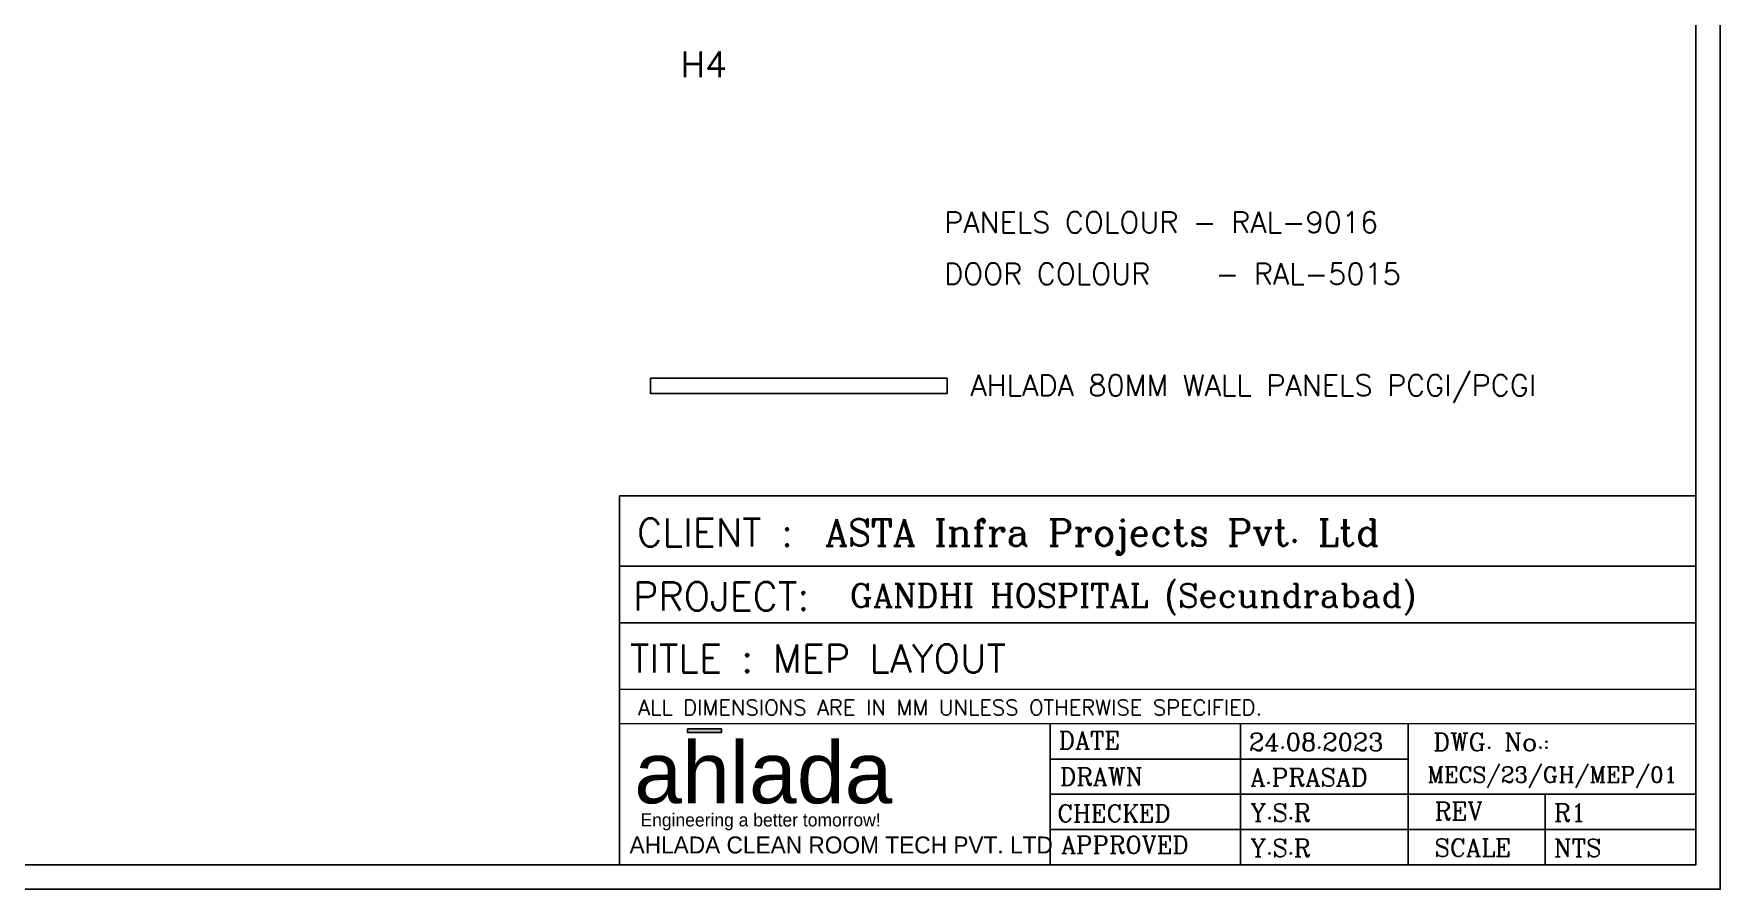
# Model space of a CAD drawing. Extents: x 3550807 to 4078732, y -628171 to -515859.
# Drawn here: x 3782171 to 3791380, y -608320 to -603647 of the extents above; entities that cross this region are included whole.
import ezdxf
from ezdxf.enums import TextEntityAlignment as Align

# ---------------------------------------------------------------- set-up
doc = ezdxf.new("R2010")
doc.units = 0
doc.header["$LTSCALE"] = 6
doc.header["$MEASUREMENT"] = 0
doc.layers.get('0').update_dxf_attribs({"linetype": 'CONTINUOUS'})
doc.layers.add('1200 Door', color=144, linetype='CONTINUOUS', lineweight=5)
doc.layers.add('hatch', color=252, linetype='CONTINUOUS', lineweight=9)
doc.layers.add('80 mm Wall', color=5, linetype='CONTINUOUS')
doc.styles.add('FS-ARIAL', font='arial.ttf')
doc.styles.add('IRFAN', font='romans.shx')
doc.styles.add('RAGHAV', font='majalla.ttf')
doc.styles.add('ROMANS', font='romans.shx')
doc.styles.add('sudheer', font='romanc.shx')

# ---------------------------------------------------------------- blocks, each defined once
blk = doc.blocks.new('Logo')
h = blk.add_hatch(color=134)
h.dxf.hatch_style = 1
h.paths.add_polyline_path([(7.31, 6.26), (4.47, 6.26), (4.47, 5.93), (7.31, 5.93)])
at = {"color": 134}
blk.add_lwpolyline([(4.47, 6.26), (7.31, 6.26), (7.31, 5.93), (4.47, 5.93)], close=True, dxfattribs=at)
at = {"color": 134, "style": 'FS-ARIAL'}
blk.add_text('ahlada', height=5.161, dxfattribs=at).set_placement((0, 0))
at = {"color": 8, "style": 'RAGHAV'}
blk.add_text('Engineering a better tomorrow!', height=1.0969, dxfattribs=at).set_placement((0.52, -1.94))

msp = doc.modelspace()

# ---------------------------------------------------------------- linework, layer by layer
at = {"linetype": 'ByBlock'}
msp.add_line((3785369.9, -606170.6), (3791246, -606170.2), dxfattribs=at)
for p, q in [((3785369.9, -608186.2), (3785369.9, -606170.6)), ((3791246, -606555.6), (3785369.9, -606555.6)), ((3791246, -606863.6), (3785369.9, -606863.6)), ((3787720.1, -608186.2), (3787720.1, -607415.6)), ((3788759.1, -608186.2), (3788759.1, -607415.6)), ((3789676.1, -607415.6), (3789676.1, -608186.2)), ((3789676.1, -607608.3), (3787720.1, -607608.3)), ((3787720.1, -607801), (3791246, -607801)), ((3790424.1, -608186.2), (3790424.1, -607801)), ((3791246, -607993.6), (3787720.1, -607993.6))]:
    msp.add_line(p, q)
at = {"lineweight": 9, "extrusion": (0, 0, -1)}
for p, q in [((3791246, -607228.1), (3785369.9, -607228.1)), ((3791246, -607415.6), (3785369.9, -607415.6))]:
    msp.add_line(p, q, dxfattribs=at)
at = {"color": 7}
msp.add_line((3791246, -608186.2), (3785369.9, -608186.2), dxfattribs=at)
for points in [[(3791379.5, -589881.1), (3791379.5, -608319.7), (3765412.7, -608319.7), (3765412.7, -589881.1)], [(3791246, -590014.6), (3791246, -608186.2), (3765546.3, -608186.2), (3765546.3, -590014.6)]]:
    msp.add_lwpolyline(points, close=True)
at = {"layer": '80 mm Wall', "ltscale": 500}
msp.add_lwpolyline([(3785539.3, -605528.2), (3787157.9, -605528.2), (3787157.9, -605612.2), (3785539.3, -605612.2)], close=True, dxfattribs=at)
at = {"layer": 'hatch', "color": 7}
msp.add_line((3791246, -606170.2), (3791246, -608186.2), dxfattribs=at)

# ---------------------------------------------------------------- block references
at = {"xscale": 65.11648316866119, "yscale": 65.11648316866119, "zscale": 65.11648316866119}
msp.add_blockref('Logo', (3785449.9, -607850.1), dxfattribs=at)

# ---------------------------------------------------------------- texts
at = {"lineweight": 9, "extrusion": (0, 0, -1), "style": 'IRFAN', "text_generation_flag": 2}
for s, height, p in [('PANELS COLOUR - RAL-9016', 115.709, (-3787141.6, -604734.9)), ('DOOR COLOUR   - RAL-5015', 115.709, (-3787141.6, -605016.3)), ('AHLADA 80MM WALL PANELS PCGI/PCGI', 115.709, (-3787284.3, -605625.2)), ('TITLE : MEP LAYOUT', 154.026, (-3785426.2, -607136.3)), ('ALL DIMENSIONS ARE IN MM UNLESS OTHERWISE SPECIFIED.', 84.388, (-3785471.6, -607369))]:
    msp.add_text(s, height=height, dxfattribs=at).set_placement(p)
at = {"lineweight": 9}
for s, height, style, p in [('CLIENT :', 154.03, 'IRFAN', (3785464.8, -606448)), ('ASTA Infra Projects Pvt. Ltd', 146.325, 'sudheer', (3786491.6, -606444)), ('PROJECT:', 154.03, 'IRFAN', (3785442.2, -606796.8)), ('GANDHI HOSPITAL (Secundrabad)', 128.766, 'sudheer', (3786626.4, -606779.5))]:
    msp.add_text(s, height=height, dxfattribs=dict(at, style=style)).set_placement(p)
at = {"color": 64, "style": 'sudheer'}
for s, p in [('DATE', (3787934.7, -607506.4)), ('DRAWN ', (3788033, -607704.6)), ('CHECKED', (3788069.3, -607905.2)), ('APPROVED', (3788129.4, -608077))]:
    msp.add_text(s, height=95.1, dxfattribs=at).set_placement(p, align=Align.MIDDLE_CENTER)
at = {"color": 6, "style": 'sudheer'}
for s, p in [('24.08.2023', (3788806.5, -607564)), ('A.PRASAD', (3788813.2, -607757.2)), ('Y.S.R', (3788813.2, -607949.9)), ('R1', (3790471.7, -607949.9)), ('Y.S.R', (3788813.2, -608142.5)), ('NTS', (3790471.7, -608142.5))]:
    msp.add_text(s, height=97.32, dxfattribs=at).set_placement(p)
at = {"color": 64, "style": 'sudheer'}
for s, p in [('DWG. No.:', (3789813.3, -607564)), ('REV', (3789819.7, -607941.4)), ('SCALE', (3789819.7, -608141.3))]:
    msp.add_text(s, height=97.32, dxfattribs=at).set_placement(p)
at = {"color": 6, "style": 'sudheer'}
msp.add_text('MECS/23/GH/MEP/01', height=86.01, dxfattribs=at).set_placement((3790462.1, -607737.2), align=Align.CENTER)
at = {"color": 134, "style": 'RAGHAV'}
msp.add_text('AHLADA CLEAN ROOM TECH PVT. LTD', height=92.581, dxfattribs=at).set_placement((3785424, -608123.9))
at = {"layer": '1200 Door', "color": 7, "linetype": 'ByBlock', "style": 'ROMANS'}
msp.add_text('H4', height=141.27, dxfattribs=at).set_placement((3785702.5, -603884.6, -35804.4))

doc.saveas('drawing.dxf')
